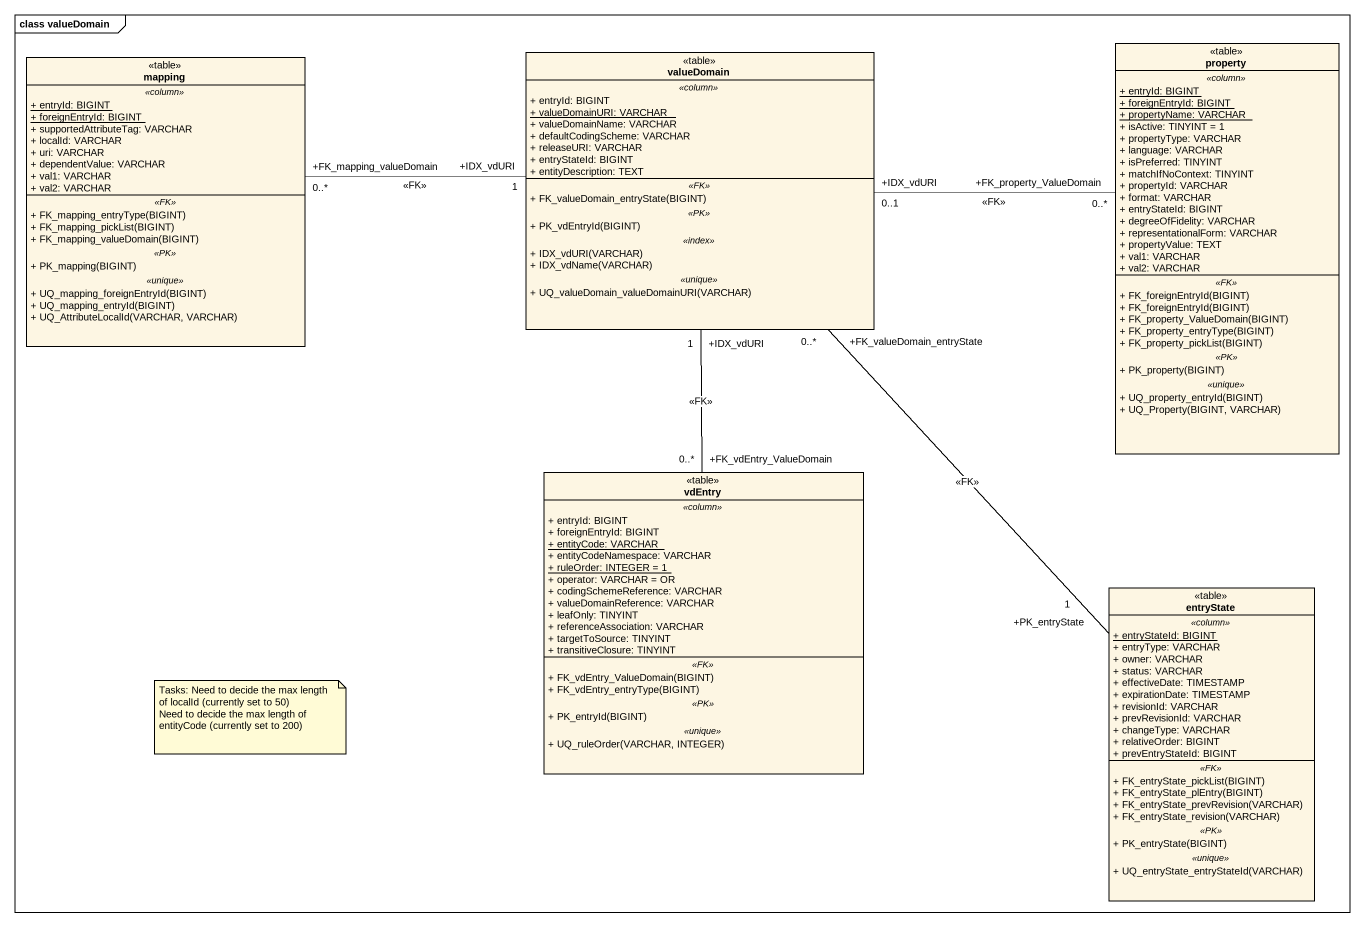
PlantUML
@startuml
mainframe class valueDomain
hide circle
hide empty members
skinparam classAttributeIconSize 0
class property <<table>> {
  .. <<column>> ..
  {static} + entryId: BIGINT
  {static} + foreignEntryId: BIGINT
  {static} + propertyName: VARCHAR
  + isActive: TINYINT = 1
  + propertyType: VARCHAR
  + language: VARCHAR
  + isPreferred: TINYINT
  + matchIfNoContext: TINYINT
  + propertyId: VARCHAR
  + format: VARCHAR
  + entryStateId: BIGINT
  + degreeOfFidelity: VARCHAR
  + representationalForm: VARCHAR
  + propertyValue: TEXT
  + val1: VARCHAR
  + val2: VARCHAR
  .. <<FK>> ..
  + FK_foreignEntryId(BIGINT)
  + FK_foreignEntryId(BIGINT)
  + FK_property_ValueDomain(BIGINT)
  + FK_property_entryType(BIGINT)
  + FK_property_pickList(BIGINT)
  .. <<PK>> ..
  + PK_property(BIGINT)
  .. <<unique>> ..
  + UQ_property_entryId(BIGINT)
  + UQ_Property(BIGINT, VARCHAR)
}
class mapping <<table>> {
  .. <<column>> ..
  {static} + entryId: BIGINT
  {static} + foreignEntryId: BIGINT
  + supportedAttributeTag: VARCHAR
  + localId: VARCHAR
  + uri: VARCHAR
  + dependentValue: VARCHAR
  + val1: VARCHAR
  + val2: VARCHAR
  .. <<FK>> ..
  + FK_mapping_entryType(BIGINT)
  + FK_mapping_pickList(BIGINT)
  + FK_mapping_valueDomain(BIGINT)
  .. <<PK>> ..
  + PK_mapping(BIGINT)
  .. <<unique>> ..
  + UQ_mapping_foreignEntryId(BIGINT)
  + UQ_mapping_entryId(BIGINT)
  + UQ_AttributeLocalId(VARCHAR, VARCHAR)
}
class valueDomain <<table>> {
  .. <<column>> ..
  + entryId: BIGINT
  {static} + valueDomainURI: VARCHAR
  + valueDomainName: VARCHAR
  + defaultCodingScheme: VARCHAR
  + releaseURI: VARCHAR
  + entryStateId: BIGINT
  + entityDescription: TEXT
  .. <<FK>> ..
  + FK_valueDomain_entryState(BIGINT)
  .. <<PK>> ..
  + PK_vdEntryId(BIGINT)
  .. <<index>> ..
  + IDX_vdURI(VARCHAR)
  + IDX_vdName(VARCHAR)
  .. <<unique>> ..
  + UQ_valueDomain_valueDomainURI(VARCHAR)
}
class vdEntry <<table>> {
  .. <<column>> ..
  + entryId: BIGINT
  + foreignEntryId: BIGINT
  {static} + entityCode: VARCHAR
  + entityCodeNamespace: VARCHAR
  {static} + ruleOrder: INTEGER = 1
  + operator: VARCHAR = OR
  + codingSchemeReference: VARCHAR
  + valueDomainReference: VARCHAR
  + leafOnly: TINYINT
  + referenceAssociation: VARCHAR
  + targetToSource: TINYINT
  + transitiveClosure: TINYINT
  .. <<FK>> ..
  + FK_vdEntry_ValueDomain(BIGINT)
  + FK_vdEntry_entryType(BIGINT)
  .. <<PK>> ..
  + PK_entryId(BIGINT)
  .. <<unique>> ..
  + UQ_ruleOrder(VARCHAR, INTEGER)
}
class entryState <<table>> {
  .. <<column>> ..
  {static} + entryStateId: BIGINT
  + entryType: VARCHAR
  + owner: VARCHAR
  + status: VARCHAR
  + effectiveDate: TIMESTAMP
  + expirationDate: TIMESTAMP
  + revisionId: VARCHAR
  + prevRevisionId: VARCHAR
  + changeType: VARCHAR
  + relativeOrder: BIGINT
  + prevEntryStateId: BIGINT
  .. <<FK>> ..
  + FK_entryState_pickList(BIGINT)
  + FK_entryState_plEntry(BIGINT)
  + FK_entryState_prevRevision(VARCHAR)
  + FK_entryState_revision(VARCHAR)
  .. <<PK>> ..
  + PK_entryState(BIGINT)
  .. <<unique>> ..
  + UQ_entryState_entryStateId(VARCHAR)
}
property "+FK_property_ValueDomain\n0..*" -left- "+IDX_vdURI\n0..1" valueDomain : <<FK>>
mapping "+FK_mapping_valueDomain\n0..*" -right- "+IDX_vdURI\n1" valueDomain : <<FK>>
valueDomain "+FK_valueDomain_entryState\n0..*" -- "+PK_entryState\n1" entryState : <<FK>>
vdEntry "+FK_vdEntry_ValueDomain\n0..*" -up- "+IDX_vdURI\n1" valueDomain : <<FK>>
note as N1
  Tasks: Need to decide the max length of localId (currently set to 50)
  Need to decide the max length of entityCode (currently set to 200)
end note
@enduml
